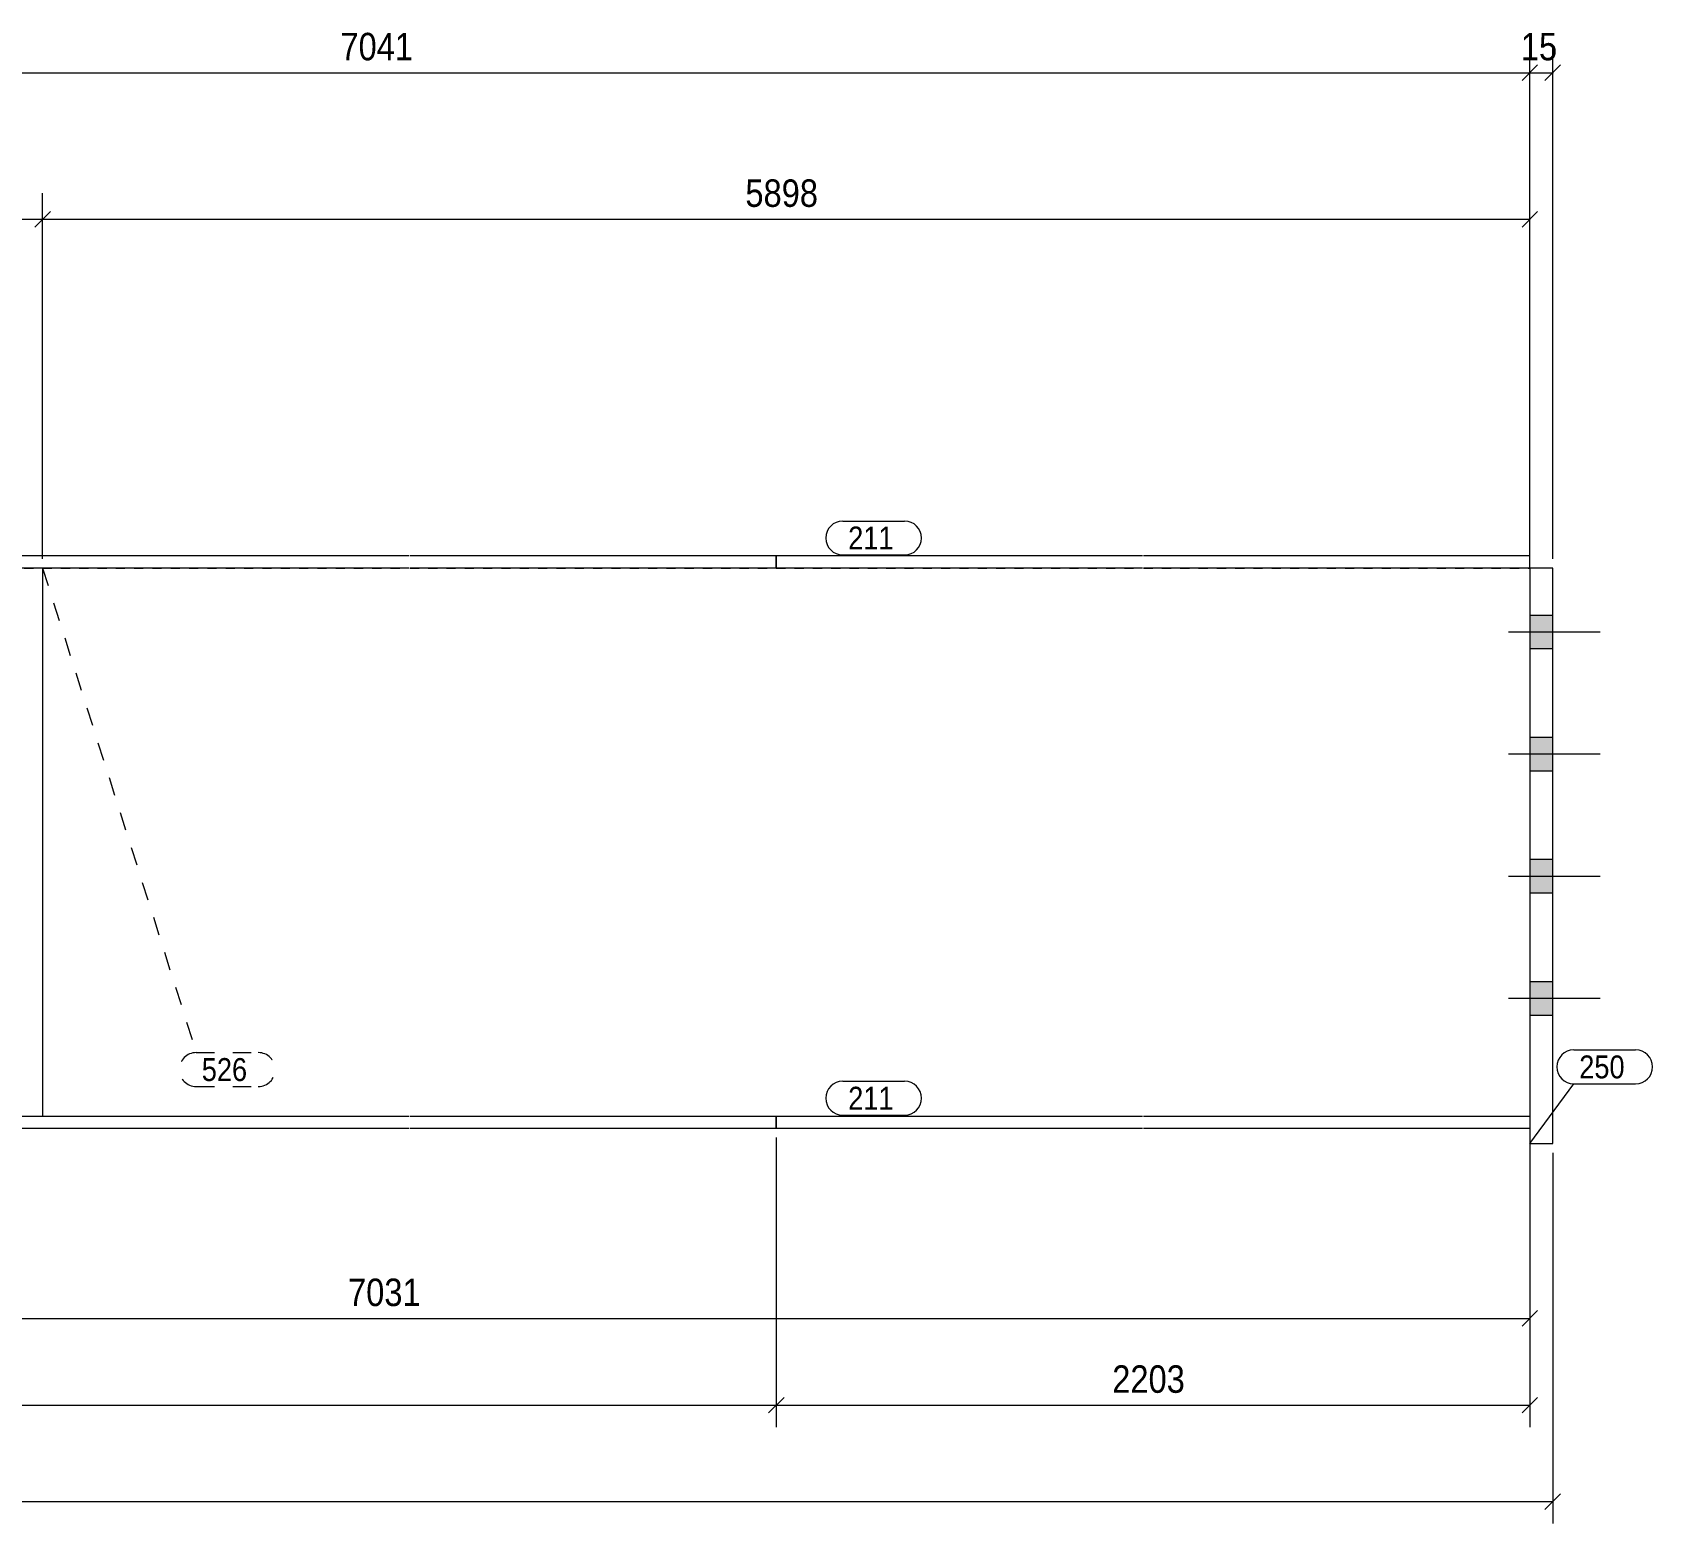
# Model space of a CAD drawing. Header units: millimetres. Extents: x 2 to 825, y 1 to 579.
# Drawn here: x 416.4 to 593.3, y 222.3 to 385.1 of the extents above; entities that cross this region are included whole.
import ezdxf

# ---------------------------------------------------------------- set-up
doc = ezdxf.new("R2010")
doc.units = ezdxf.units.MM
for name, pattern in [('XKITLINE00', [0]), ('XKITLINE01', [4, 1, -1, 1, -1]), ('XKITLINE02', [4, 2, -2])]:
    doc.linetypes.add(name, pattern=pattern)
for name, color, linetype, lineweight in [('Bolt', 3, 'Continuous', 0), ('Dimensions', 7, 'Continuous', 0), ('Part', 2, 'Continuous', 0), ('PartMark', 7, 'Continuous', 0)]:
    doc.layers.add(name, color=color, linetype=linetype, lineweight=lineweight)
doc.styles.add('ARIAL', font='ARIAL.TTF')

# ---------------------------------------------------------------- blocks, each defined once
blk = doc.blocks.new('*A6')
at = {"layer": 'Bolt'}
for points in [[(582.42, 317.78), (579.92, 317.78), (579.92, 321.44), (582.42, 321.44)], [(582.42, 317.78), (579.92, 317.78), (579.92, 321.44), (582.42, 321.44)], [(582.42, 304.44), (579.92, 304.44), (579.92, 308.11), (582.42, 308.11)], [(582.42, 304.44), (579.92, 304.44), (579.92, 308.11), (582.42, 308.11)], [(582.42, 291.11), (579.92, 291.11), (579.92, 294.78), (582.42, 294.78)], [(582.42, 291.11), (579.92, 291.11), (579.92, 294.78), (582.42, 294.78)], [(582.42, 277.78), (579.92, 277.78), (579.92, 281.44), (582.42, 281.44)], [(582.42, 277.78), (579.92, 277.78), (579.92, 281.44), (582.42, 281.44)]]:
    blk.add_hatch(color=3, dxfattribs=at).paths.add_polyline_path(points, flags=17)
at = {"layer": 'Bolt', "color": 3, "linetype": 'XKITLINE00', "lineweight": 0}
for p, q in [((582.42, 321.44), (579.92, 321.44)), ((582.42, 321.44), (579.92, 321.44)), ((587.58, 319.61), (577.58, 319.61)), ((587.58, 319.61), (577.58, 319.61)), ((582.42, 317.78), (579.92, 317.78)), ((582.42, 317.78), (579.92, 317.78)), ((582.42, 308.11), (579.92, 308.11)), ((582.42, 308.11), (579.92, 308.11)), ((587.58, 306.28), (577.58, 306.28)), ((587.58, 306.28), (577.58, 306.28)), ((582.42, 304.44), (579.92, 304.44)), ((582.42, 304.44), (579.92, 304.44)), ((582.42, 294.78), (579.92, 294.78)), ((582.42, 294.78), (579.92, 294.78)), ((587.58, 292.94), (577.58, 292.94)), ((587.58, 292.94), (577.58, 292.94)), ((582.42, 291.11), (579.92, 291.11)), ((582.42, 291.11), (579.92, 291.11)), ((582.42, 281.44), (579.92, 281.44)), ((582.42, 281.44), (579.92, 281.44)), ((587.58, 279.61), (577.58, 279.61)), ((587.58, 279.61), (577.58, 279.61)), ((582.42, 277.78), (579.92, 277.78)), ((582.42, 277.78), (579.92, 277.78))]:
    blk.add_line(p, q, dxfattribs=at)
blk = doc.blocks.new('*A9')
at = {"layer": 'Part'}
blk.add_hatch(color=2, dxfattribs=at).paths.add_polyline_path([(186.45, 328.01), (188.05, 328.01), (187.25, 326.61)], flags=17)
at = {"layer": 'Part', "color": 2, "linetype": 'XKITLINE00', "lineweight": 0}
for p, q in [((187.25, 326.61), (186.45, 328.01)), ((186.45, 328.01), (188.05, 328.01)), ((188.05, 328.01), (187.25, 326.61)), ((147.25, 326.61), (147.25, 266.78)), ((417.55, 326.61), (417.55, 266.78))]:
    blk.add_line(p, q, dxfattribs=at)
at = {"layer": 'Part', "color": 7, "linetype": 'XKITLINE01', "lineweight": 0}
for p, q in [((147.25, 326.61), (187.25, 326.61)), ((187.35, 326.61), (267.35, 326.61)), ((267.45, 326.61), (377.45, 326.61)), ((377.55, 326.61), (417.55, 326.61)), ((147.25, 266.78), (187.25, 266.78)), ((187.35, 266.78), (267.35, 266.78)), ((267.45, 266.78), (377.45, 266.78)), ((377.55, 266.78), (417.55, 266.78))]:
    blk.add_line(p, q, dxfattribs=at)
at = {"layer": 'Part', "color": 2, "linetype": 'XKITLINE00', "lineweight": 0}
blk.add_circle((187.25, 327.51), 1, dxfattribs=at)
blk = doc.blocks.new('*A16')
at = {"layer": 'Part', "color": 2, "linetype": 'XKITLINE00', "lineweight": 0}
for p, q in [((227.35, 266.78), (267.35, 266.78)), ((227.35, 265.44), (227.35, 266.78)), ((267.35, 265.44), (227.35, 265.44)), ((267.45, 266.78), (377.45, 266.78)), ((377.45, 265.44), (267.45, 265.44)), ((377.55, 266.78), (457.55, 266.78)), ((457.55, 265.44), (377.55, 265.44)), ((457.65, 266.78), (497.65, 266.78)), ((497.65, 265.44), (457.65, 265.44)), ((497.65, 266.78), (497.65, 265.44))]:
    blk.add_line(p, q, dxfattribs=at)
blk = doc.blocks.new('*A18')
at = {"layer": 'Part', "color": 2, "linetype": 'XKITLINE00', "lineweight": 0}
for p, q in [((497.65, 266.78), (537.65, 266.78)), ((497.65, 265.44), (497.65, 266.78)), ((537.65, 265.44), (497.65, 265.44)), ((537.75, 266.78), (579.92, 266.78)), ((579.92, 265.44), (537.75, 265.44)), ((579.92, 266.78), (579.92, 265.44))]:
    blk.add_line(p, q, dxfattribs=at)
blk = doc.blocks.new('*A19')
at = {"layer": 'Part', "color": 2, "linetype": 'XKITLINE00', "lineweight": 0}
for p, q in [((267.35, 327.94), (227.35, 327.94)), ((227.35, 327.94), (227.35, 326.61)), ((377.45, 327.94), (267.45, 327.94)), ((457.55, 327.94), (377.55, 327.94)), ((497.65, 327.94), (457.65, 327.94)), ((497.65, 326.61), (497.65, 327.94)), ((267.35, 326.61), (227.35, 326.61)), ((377.45, 326.61), (267.45, 326.61)), ((457.55, 326.61), (377.55, 326.61)), ((497.65, 326.61), (457.65, 326.61))]:
    blk.add_line(p, q, dxfattribs=at)
blk = doc.blocks.new('*A20')
at = {"layer": 'Part', "color": 2, "linetype": 'XKITLINE00', "lineweight": 0}
for p, q in [((537.65, 327.94), (497.65, 327.94)), ((497.65, 327.94), (497.65, 326.61)), ((579.92, 327.94), (537.75, 327.94)), ((579.92, 326.61), (579.92, 327.94)), ((537.65, 326.61), (497.65, 326.61)), ((579.92, 326.61), (537.75, 326.61))]:
    blk.add_line(p, q, dxfattribs=at)
blk = doc.blocks.new('*A21')
at = {"layer": 'Part', "color": 2, "linetype": 'XKITLINE00', "lineweight": 0}
blk.add_line((417.55, 326.61), (417.55, 266.78), dxfattribs=at)
at = {"layer": 'Part', "color": 7, "linetype": 'XKITLINE01', "lineweight": 0}
for p, q in [((417.55, 326.61), (457.55, 326.61)), ((457.65, 326.61), (537.65, 326.61)), ((537.75, 326.61), (579.92, 326.61)), ((579.92, 326.61), (579.92, 266.78)), ((417.55, 266.78), (457.55, 266.78)), ((457.65, 266.78), (537.65, 266.78)), ((537.75, 266.78), (579.92, 266.78))]:
    blk.add_line(p, q, dxfattribs=at)
blk = doc.blocks.new('*A22')
at = {"layer": 'Part', "color": 2, "linetype": 'XKITLINE00', "lineweight": 0}
for p, q in [((582.42, 326.61), (579.92, 326.61)), ((579.92, 326.61), (579.92, 263.78)), ((582.42, 263.78), (582.42, 326.61)), ((579.92, 263.78), (582.42, 263.78))]:
    blk.add_line(p, q, dxfattribs=at)
blk = doc.blocks.new('*A64')
at = {"layer": 'Dimensions', "color": 7, "linetype": 'XKITLINE00', "lineweight": 0}
for p, q in [((227.35, 264.44), (227.35, 232.82)), ((497.65, 264.44), (497.65, 232.82)), ((228.2, 236.07), (226.5, 234.37)), ((498.5, 236.07), (496.8, 234.37)), ((227.35, 235.22), (497.65, 235.22))]:
    blk.add_line(p, q, dxfattribs=at)
at = {"layer": 'Dimensions', "color": 3}
for p in [(227.35, 235.22), (497.65, 235.22)]:
    blk.add_point(p, dxfattribs=at)
at = {"layer": 'Dimensions', "color": 3, "style": 'ARIAL', "width": 0.85}
blk.add_text('5990', height=3, dxfattribs=at).set_placement((358.05, 236.57))
blk = doc.blocks.new('*A65')
at = {"layer": 'Dimensions', "color": 7, "linetype": 'XKITLINE00', "lineweight": 0}
for p, q in [((497.65, 264.44), (497.65, 232.82)), ((579.92, 264.44), (579.92, 232.82)), ((498.5, 236.07), (496.8, 234.37)), ((580.76, 236.07), (579.07, 234.37)), ((497.65, 235.22), (579.92, 235.22))]:
    blk.add_line(p, q, dxfattribs=at)
at = {"layer": 'Dimensions', "color": 3}
for p in [(497.65, 235.22), (579.92, 235.22)]:
    blk.add_point(p, dxfattribs=at)
at = {"layer": 'Dimensions', "color": 3, "style": 'ARIAL', "width": 0.85}
blk.add_text('2203', height=3, dxfattribs=at).set_placement((534.33, 236.57))
blk = doc.blocks.new('*A68')
at = {"layer": 'Dimensions', "color": 7, "linetype": 'XKITLINE00', "lineweight": 0}
for p, q in [((330.78, 288.61), (330.78, 242.29)), ((579.92, 264.44), (579.92, 242.29)), ((331.63, 245.54), (329.93, 243.84)), ((330.78, 244.69), (579.92, 244.69)), ((580.76, 245.54), (579.07, 243.84))]:
    blk.add_line(p, q, dxfattribs=at)
at = {"layer": 'Dimensions', "color": 3}
for p in [(330.78, 244.69), (579.92, 244.69)]:
    blk.add_point(p, dxfattribs=at)
at = {"layer": 'Dimensions', "color": 3, "style": 'ARIAL', "width": 0.85}
blk.add_text('7031', height=3, dxfattribs=at).set_placement((450.9, 246.04))
blk = doc.blocks.new('*A72')
at = {"layer": 'Dimensions', "color": 7, "linetype": 'XKITLINE00', "lineweight": 0}
for p, q in [((329.12, 353.28), (329.12, 383.54)), ((579.92, 327.61), (579.92, 383.54)), ((329.96, 381.54), (328.27, 379.84)), ((329.12, 380.69), (579.92, 380.69)), ((580.76, 381.54), (579.07, 379.84))]:
    blk.add_line(p, q, dxfattribs=at)
at = {"layer": 'Dimensions', "color": 3}
for p in [(329.12, 380.69), (579.92, 380.69)]:
    blk.add_point(p, dxfattribs=at)
at = {"layer": 'Dimensions', "color": 3, "style": 'ARIAL', "width": 0.85}
blk.add_text('7041', height=3, dxfattribs=at).set_placement((450.07, 382.04))
blk = doc.blocks.new('*A73')
at = {"layer": 'Dimensions', "color": 7, "linetype": 'XKITLINE00', "lineweight": 0}
for p, q in [((579.92, 327.61), (579.92, 383.54)), ((582.42, 327.61), (582.42, 383.54)), ((580.76, 381.54), (579.07, 379.84)), ((579.92, 380.69), (582.42, 380.69)), ((583.26, 381.54), (581.57, 379.84))]:
    blk.add_line(p, q, dxfattribs=at)
at = {"layer": 'Dimensions', "color": 3}
for p in [(579.92, 380.69), (582.42, 380.69)]:
    blk.add_point(p, dxfattribs=at)
at = {"layer": 'Dimensions', "color": 3, "style": 'ARIAL', "width": 0.85}
blk.add_text('15', height=3, dxfattribs=at).set_placement((578.94, 382.04))
blk = doc.blocks.new('*A74')
at = {"layer": 'Dimensions', "color": 7, "linetype": 'XKITLINE00', "lineweight": 0}
for p, q in [((582.42, 262.78), (582.42, 222.29)), ((62.48, 224.69), (582.42, 224.69)), ((583.26, 225.54), (581.57, 223.84))]:
    blk.add_line(p, q, dxfattribs=at)
at = {"layer": 'Dimensions', "color": 3}
blk.add_point((582.42, 224.69), dxfattribs=at)
blk = doc.blocks.new('*A77')
at = {"layer": 'PartMark', "color": 7, "linetype": 'XKITLINE00', "lineweight": 0}
for p, q in [((504.9, 270.58), (511.66, 270.58)), ((504.9, 266.88), (511.66, 266.88))]:
    blk.add_line(p, q, dxfattribs=at)
for centre, start, end in [((504.9, 268.73), 90, 270), ((511.66, 268.73), 270, 90)]:
    blk.add_arc(centre, 1.85, start, end, dxfattribs=at)
at = {"layer": 'PartMark', "color": 3, "style": 'ARIAL', "width": 0.85}
blk.add_text('211', height=2.5, dxfattribs=at).set_placement((505.5, 267.48))
blk = doc.blocks.new('*A79')
at = {"layer": 'PartMark', "color": 7, "linetype": 'XKITLINE00', "lineweight": 0}
for p, q in [((504.9, 331.74), (511.66, 331.74)), ((504.9, 328.04), (511.66, 328.04))]:
    blk.add_line(p, q, dxfattribs=at)
for centre, start, end in [((504.9, 329.89), 90, 270), ((511.66, 329.89), 270, 90)]:
    blk.add_arc(centre, 1.85, start, end, dxfattribs=at)
at = {"layer": 'PartMark', "color": 3, "style": 'ARIAL', "width": 0.85}
blk.add_text('211', height=2.5, dxfattribs=at).set_placement((505.5, 328.64))
blk = doc.blocks.new('*A80')
at = {"layer": 'PartMark', "color": 7, "linetype": 'XKITLINE02', "lineweight": 0}
for p, q in [((417.55, 326.61), (434.33, 273.71)), ((434.33, 273.71), (441.1, 273.71)), ((434.33, 270.01), (441.1, 270.01))]:
    blk.add_line(p, q, dxfattribs=at)
for centre, start, end in [((434.33, 271.86), 90, 270), ((441.1, 271.86), 270, 90)]:
    blk.add_arc(centre, 1.85, start, end, dxfattribs=at)
at = {"layer": 'PartMark', "color": 3, "style": 'ARIAL', "width": 0.85}
blk.add_text('526', height=2.5, dxfattribs=at).set_placement((434.93, 270.61))
blk = doc.blocks.new('*A81')
at = {"layer": 'PartMark', "color": 7, "linetype": 'XKITLINE00', "lineweight": 0}
for p, q in [((584.71, 274), (591.47, 274)), ((579.92, 263.78), (584.71, 270.3)), ((584.71, 270.3), (591.47, 270.3))]:
    blk.add_line(p, q, dxfattribs=at)
for centre, start, end in [((584.71, 272.15), 90, 270), ((591.47, 272.15), 270, 90)]:
    blk.add_arc(centre, 1.85, start, end, dxfattribs=at)
at = {"layer": 'PartMark', "color": 3, "style": 'ARIAL', "width": 0.85}
blk.add_text('250', height=2.5, dxfattribs=at).set_placement((585.31, 270.9))
blk = doc.blocks.new('*A100')
at = {"layer": 'Dimensions', "color": 7, "linetype": 'XKITLINE00', "lineweight": 0}
for p, q in [((147.25, 327.61), (147.25, 367.54)), ((417.55, 327.61), (417.55, 367.54)), ((148.1, 365.54), (146.4, 363.84)), ((147.25, 364.69), (417.55, 364.69)), ((418.4, 365.54), (416.7, 363.84))]:
    blk.add_line(p, q, dxfattribs=at)
at = {"layer": 'Dimensions', "color": 3}
for p in [(147.25, 364.69), (417.55, 364.69)]:
    blk.add_point(p, dxfattribs=at)
at = {"layer": 'Dimensions', "color": 3, "style": 'ARIAL', "width": 0.85}
blk.add_text('5990', height=3, dxfattribs=at).set_placement((277.95, 366.04))
blk = doc.blocks.new('*A101')
at = {"layer": 'Dimensions', "color": 7, "linetype": 'XKITLINE00', "lineweight": 0}
for p, q in [((417.55, 327.61), (417.55, 367.54)), ((579.92, 327.61), (579.92, 367.54)), ((418.4, 365.54), (416.7, 363.84)), ((417.55, 364.69), (579.92, 364.69)), ((580.76, 365.54), (579.07, 363.84))]:
    blk.add_line(p, q, dxfattribs=at)
at = {"layer": 'Dimensions', "color": 3}
for p in [(417.55, 364.69), (579.92, 364.69)]:
    blk.add_point(p, dxfattribs=at)
at = {"layer": 'Dimensions', "color": 3, "style": 'ARIAL', "width": 0.85}
blk.add_text('5898', height=3, dxfattribs=at).set_placement((494.28, 366.04))

msp = doc.modelspace()

# ---------------------------------------------------------------- block references
at = {"lineweight": 0}
for name in ['*A72', '*A73', '*A100', '*A101', '*A79', '*A19', '*A20', '*A21', '*A80', '*A22', '*A6', '*A68', '*A81', '*A77', '*A16', '*A18', '*A64', '*A65', '*A74']:
    msp.add_blockref(name, (0, 0), dxfattribs=at)
at = {"layer": 'Part', "lineweight": 0}
msp.add_blockref('*A9', (0, 0), dxfattribs=at)

doc.saveas('drawing.dxf')
